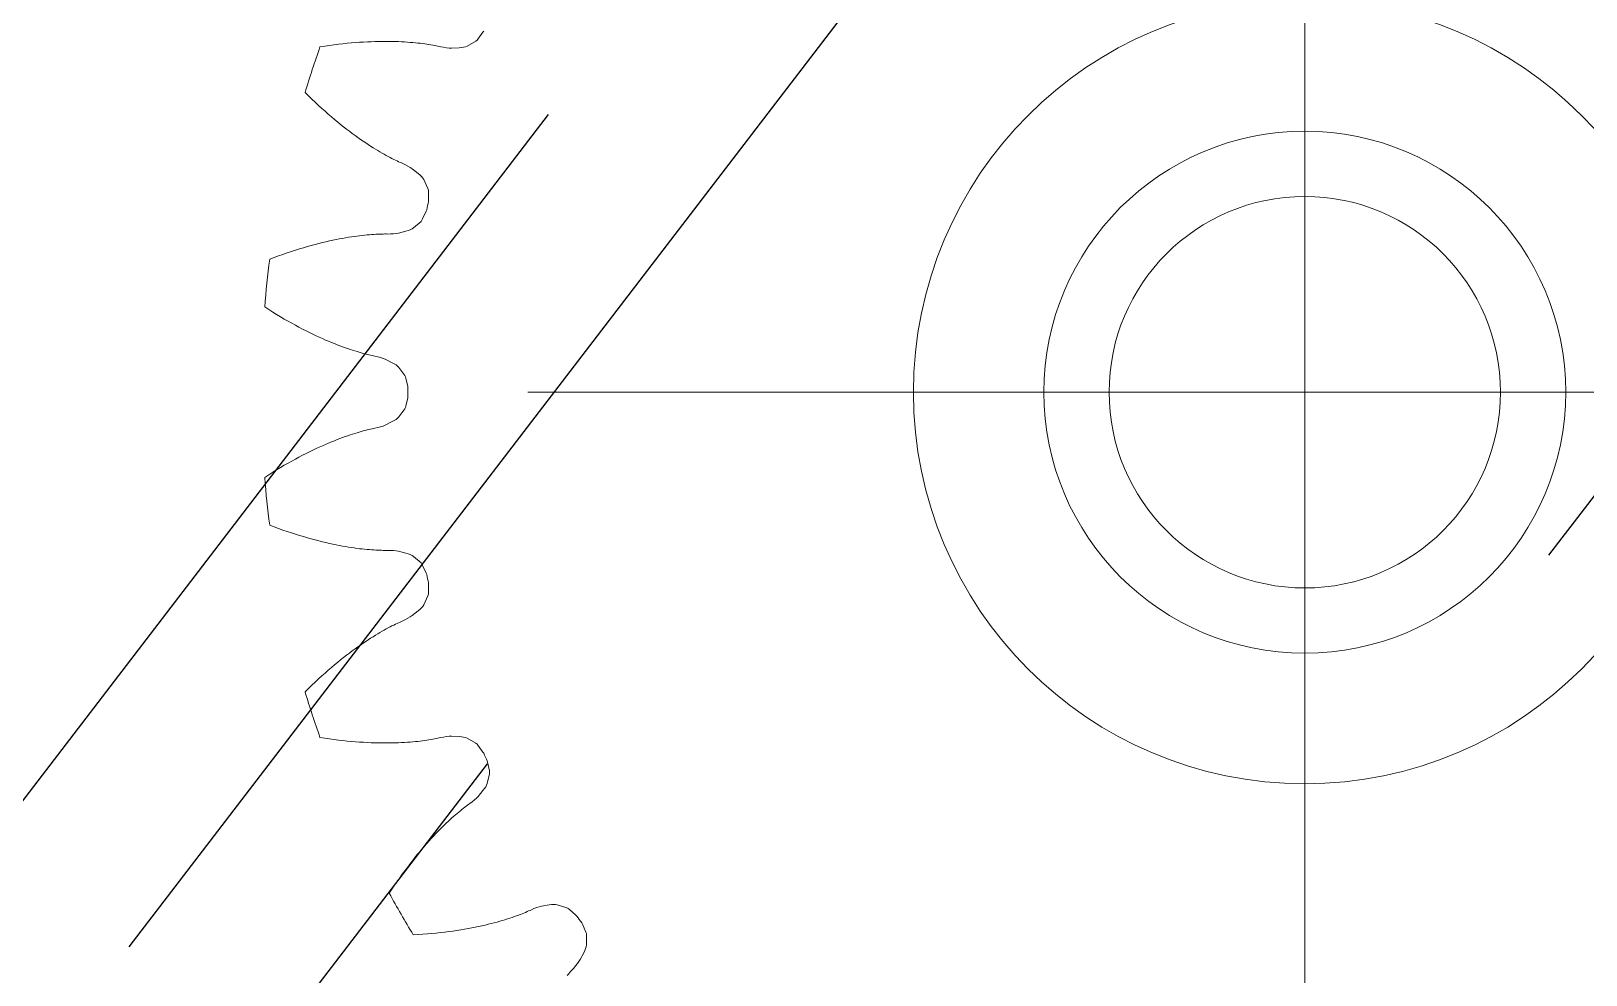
# Model space of a CAD drawing. Header units: millimetres. Extents: x 278858 to 279223, y 218711 to 219074.
# Drawn here: x 278909.74 to 278933.58, y 218911.9 to 218926.36 of the extents above; entities that cross this region are included whole.
import ezdxf

# ---------------------------------------------------------------- set-up
doc = ezdxf.new("R2010")
doc.units = ezdxf.units.MM
doc.header["$LTSCALE"] = 2
doc.layers.add('AM_4', color=3, linetype='Continuous', lineweight=25)
doc.layers.add('AM_9', color=251, linetype='Continuous', lineweight=15)

msp = doc.modelspace()

# ---------------------------------------------------------------- linework, layer by layer
at = {"layer": 'AM_4'}
for p, q in [((278948.836, 218938.971), (278933.008, 218918.329)), ((278927.069, 218932.971), (278911.241, 218912.329)), ((278917.673, 218925.084), (278901.845, 218904.442)), ((278916.733, 218915.131), (278900.905, 218894.489))]:
    msp.add_line(p, q, dxfattribs=at)
at = {"layer": 'AM_9'}
for p, q in [((278929.271, 218920.828), (278929.271, 218932.739)), ((278916.671, 218926.344), (278916.594, 218926.237)), ((278916.684, 218926.362), (278916.671, 218926.344)), ((278914.245, 218926.133), (278914.172, 218926.122)), ((278914.316, 218926.143), (278914.245, 218926.133)), ((278914.386, 218926.152), (278914.316, 218926.143)), ((278914.454, 218926.161), (278914.386, 218926.152)), ((278914.522, 218926.168), (278914.454, 218926.161)), ((278914.588, 218926.175), (278914.522, 218926.168)), ((278914.653, 218926.181), (278914.588, 218926.175)), ((278914.716, 218926.186), (278914.653, 218926.181)), ((278914.779, 218926.191), (278914.716, 218926.186)), ((278914.84, 218926.195), (278914.779, 218926.191)), ((278914.899, 218926.198), (278914.84, 218926.195)), ((278914.958, 218926.2), (278914.899, 218926.198)), ((278915.015, 218926.202), (278914.958, 218926.2)), ((278915.071, 218926.204), (278915.015, 218926.202)), ((278915.125, 218926.204), (278915.071, 218926.204)), ((278915.178, 218926.205), (278915.125, 218926.204)), ((278915.23, 218926.204), (278915.178, 218926.205)), ((278915.28, 218926.204), (278915.23, 218926.204)), ((278915.329, 218926.202), (278915.28, 218926.204)), ((278915.377, 218926.201), (278915.329, 218926.202)), ((278915.423, 218926.199), (278915.377, 218926.201)), ((278915.468, 218926.196), (278915.423, 218926.199)), ((278915.512, 218926.194), (278915.468, 218926.196)), ((278915.554, 218926.19), (278915.512, 218926.194)), ((278915.595, 218926.187), (278915.554, 218926.19)), ((278915.634, 218926.183), (278915.595, 218926.187)), ((278915.672, 218926.179), (278915.634, 218926.183)), ((278915.709, 218926.175), (278915.672, 218926.179)), ((278915.744, 218926.171), (278915.709, 218926.175)), ((278915.778, 218926.166), (278915.744, 218926.171)), ((278915.811, 218926.162), (278915.778, 218926.166)), ((278915.842, 218926.157), (278915.811, 218926.162)), ((278915.872, 218926.152), (278915.842, 218926.157)), ((278915.901, 218926.147), (278915.872, 218926.152)), ((278915.928, 218926.142), (278915.901, 218926.147)), ((278915.954, 218926.137), (278915.928, 218926.142)), ((278915.978, 218926.132), (278915.954, 218926.137)), ((278916.001, 218926.127), (278915.978, 218926.132)), ((278916.023, 218926.123), (278916.001, 218926.127)), ((278916.065, 218926.114), (278916.023, 218926.123)), ((278916.11, 218926.107), (278916.065, 218926.114)), ((278916.151, 218926.103), (278916.11, 218926.107)), ((278916.187, 218926.102), (278916.151, 218926.103)), ((278916.304, 218926.108), (278916.187, 218926.102)), ((278916.341, 218926.109), (278916.304, 218926.108)), ((278916.374, 218926.114), (278916.341, 218926.109)), ((278916.402, 218926.121), (278916.374, 218926.114)), ((278916.427, 218926.131), (278916.402, 218926.121)), ((278916.561, 218926.206), (278916.427, 218926.131)), ((278916.58, 218926.221), (278916.561, 218926.206)), ((278916.594, 218926.237), (278916.58, 218926.221)), ((278913.944, 218925.421), (278913.996, 218925.369)), ((278913.996, 218925.369), (278914.048, 218925.319)), ((278914.048, 218925.319), (278914.099, 218925.271)), ((278914.099, 218925.271), (278914.15, 218925.224)), ((278914.15, 218925.224), (278914.2, 218925.178)), ((278914.2, 218925.178), (278914.249, 218925.133)), ((278914.249, 218925.133), (278914.298, 218925.09)), ((278914.298, 218925.09), (278914.347, 218925.049)), ((278914.347, 218925.049), (278914.394, 218925.009)), ((278914.394, 218925.009), (278914.442, 218924.97)), ((278914.442, 218924.97), (278914.488, 218924.932)), ((278914.488, 218924.932), (278914.534, 218924.896)), ((278914.534, 218924.896), (278914.579, 218924.86)), ((278914.579, 218924.86), (278914.623, 218924.827)), ((278914.623, 218924.827), (278914.667, 218924.794)), ((278914.667, 218924.794), (278914.709, 218924.763)), ((278914.709, 218924.763), (278914.751, 218924.732)), ((278914.751, 218924.732), (278914.793, 218924.703)), ((278914.793, 218924.703), (278914.833, 218924.676)), ((278914.833, 218924.676), (278914.873, 218924.649)), ((278914.873, 218924.649), (278914.911, 218924.623)), ((278914.911, 218924.623), (278914.949, 218924.599)), ((278914.949, 218924.599), (278914.986, 218924.575)), ((278914.986, 218924.575), (278915.022, 218924.553)), ((278915.022, 218924.553), (278915.057, 218924.532)), ((278915.057, 218924.532), (278915.091, 218924.512)), ((278915.091, 218924.512), (278915.124, 218924.492)), ((278915.124, 218924.492), (278915.156, 218924.474)), ((278915.156, 218924.474), (278915.188, 218924.457)), ((278915.188, 218924.457), (278915.218, 218924.441)), ((278915.218, 218924.441), (278915.247, 218924.425)), ((278915.247, 218924.425), (278915.275, 218924.411)), ((278915.275, 218924.411), (278915.302, 218924.397)), ((278915.302, 218924.397), (278915.328, 218924.384)), ((278915.328, 218924.384), (278915.353, 218924.372)), ((278915.353, 218924.372), (278915.376, 218924.361)), ((278915.376, 218924.361), (278915.399, 218924.351)), ((278915.399, 218924.351), (278915.421, 218924.341)), ((278915.421, 218924.341), (278915.441, 218924.333)), ((278915.441, 218924.333), (278915.481, 218924.315)), ((278915.481, 218924.315), (278915.521, 218924.294)), ((278915.521, 218924.294), (278915.556, 218924.273)), ((278915.556, 218924.273), (278915.586, 218924.252)), ((278915.586, 218924.252), (278915.678, 218924.179)), ((278915.678, 218924.179), (278915.706, 218924.156)), ((278915.706, 218924.156), (278915.73, 218924.133)), ((278915.73, 218924.133), (278915.749, 218924.11)), ((278915.749, 218924.11), (278915.763, 218924.088)), ((278915.763, 218924.088), (278915.828, 218923.949)), ((278915.828, 218923.949), (278915.834, 218923.926)), ((278915.834, 218923.926), (278915.836, 218923.904)), ((278915.836, 218923.904), (278915.836, 218923.772)), ((278915.836, 218923.772), (278915.835, 218923.75)), ((278915.721, 218923.446), (278915.605, 218923.345)), ((278915.736, 218923.464), (278915.721, 218923.446)), ((278915.746, 218923.483), (278915.736, 218923.464)), ((278915.8, 218923.604), (278915.746, 218923.483)), ((278915.808, 218923.624), (278915.8, 218923.604)), ((278914.468, 218923.177), (278914.419, 218923.168)), ((278914.516, 218923.186), (278914.468, 218923.177)), ((278914.563, 218923.195), (278914.516, 218923.186)), ((278914.609, 218923.202), (278914.563, 218923.195)), ((278914.654, 218923.209), (278914.609, 218923.202)), ((278914.697, 218923.216), (278914.654, 218923.209)), ((278914.739, 218923.221), (278914.697, 218923.216)), ((278914.78, 218923.226), (278914.739, 218923.221)), ((278914.819, 218923.231), (278914.78, 218923.226)), ((278914.857, 218923.235), (278914.819, 218923.231)), ((278914.894, 218923.239), (278914.857, 218923.235)), ((278914.929, 218923.242), (278914.894, 218923.239)), ((278914.963, 218923.244), (278914.929, 218923.242)), ((278914.996, 218923.247), (278914.963, 218923.244)), ((278915.028, 218923.248), (278914.996, 218923.247)), ((278915.058, 218923.25), (278915.028, 218923.248)), ((278915.087, 218923.251), (278915.058, 218923.25)), ((278915.115, 218923.252), (278915.087, 218923.251)), ((278915.141, 218923.252), (278915.115, 218923.252)), ((278915.166, 218923.253), (278915.141, 218923.252)), ((278915.189, 218923.253), (278915.166, 218923.253)), ((278915.211, 218923.252), (278915.189, 218923.253)), ((278915.255, 218923.253), (278915.211, 218923.252)), ((278915.3, 218923.255), (278915.255, 218923.253)), ((278915.341, 218923.26), (278915.3, 218923.255)), ((278915.377, 218923.267), (278915.341, 218923.26)), ((278915.49, 218923.296), (278915.377, 218923.267)), ((278915.526, 218923.306), (278915.49, 218923.296)), ((278915.557, 218923.317), (278915.526, 218923.306)), ((278915.583, 218923.33), (278915.557, 218923.317)), ((278915.605, 218923.345), (278915.583, 218923.33)), ((278913.604, 218922.941), (278913.538, 218922.918)), ((278913.669, 218922.964), (278913.604, 218922.941)), ((278913.734, 218922.985), (278913.669, 218922.964)), ((278913.797, 218923.005), (278913.734, 218922.985)), ((278913.859, 218923.025), (278913.797, 218923.005)), ((278913.92, 218923.043), (278913.859, 218923.025)), ((278913.98, 218923.061), (278913.92, 218923.043)), ((278914.039, 218923.077), (278913.98, 218923.061)), ((278914.097, 218923.093), (278914.039, 218923.077)), ((278914.154, 218923.107), (278914.097, 218923.093)), ((278914.209, 218923.121), (278914.154, 218923.107)), ((278914.263, 218923.134), (278914.209, 218923.121)), ((278914.316, 218923.146), (278914.263, 218923.134)), ((278914.368, 218923.157), (278914.316, 218923.146)), ((278914.419, 218923.168), (278914.368, 218923.157)), ((278913.47, 218922.893), (278913.402, 218922.867)), ((278913.538, 218922.918), (278913.47, 218922.893)), ((278913.324, 218922.134), (278913.386, 218922.094)), ((278913.386, 218922.094), (278913.447, 218922.056)), ((278913.447, 218922.056), (278913.507, 218922.019)), ((278913.507, 218922.019), (278913.566, 218921.984)), ((278913.566, 218921.984), (278913.625, 218921.949)), ((278913.625, 218921.949), (278913.683, 218921.916)), ((278913.683, 218921.916), (278913.739, 218921.884)), ((278913.739, 218921.884), (278913.795, 218921.854)), ((278913.795, 218921.854), (278913.85, 218921.824)), ((278913.85, 218921.824), (278913.905, 218921.796)), ((278913.905, 218921.796), (278913.958, 218921.769)), ((278913.958, 218921.769), (278914.01, 218921.743)), ((278914.01, 218921.743), (278914.062, 218921.718)), ((278914.062, 218921.718), (278914.112, 218921.694)), ((278914.112, 218921.694), (278914.161, 218921.671)), ((278914.161, 218921.671), (278914.21, 218921.649)), ((278914.21, 218921.649), (278914.257, 218921.628)), ((278914.257, 218921.628), (278914.303, 218921.608)), ((278914.303, 218921.608), (278914.349, 218921.59)), ((278914.349, 218921.59), (278914.393, 218921.572)), ((278914.393, 218921.572), (278914.436, 218921.555)), ((278914.436, 218921.555), (278914.478, 218921.539)), ((278914.478, 218921.539), (278914.519, 218921.524)), ((278914.519, 218921.524), (278914.559, 218921.509)), ((278914.559, 218921.509), (278914.598, 218921.496)), ((278914.598, 218921.496), (278914.635, 218921.483)), ((278914.635, 218921.483), (278914.672, 218921.471)), ((278914.672, 218921.471), (278914.707, 218921.46)), ((278914.707, 218921.46), (278914.741, 218921.45)), ((278914.741, 218921.45), (278914.774, 218921.44)), ((278914.774, 218921.44), (278914.805, 218921.431)), ((278914.805, 218921.431), (278914.836, 218921.423)), ((278914.836, 218921.423), (278914.865, 218921.415)), ((278914.865, 218921.415), (278914.893, 218921.408)), ((278914.893, 218921.408), (278914.92, 218921.401)), ((278914.92, 218921.401), (278914.946, 218921.395)), ((278914.946, 218921.395), (278914.97, 218921.39)), ((278914.97, 218921.39), (278914.993, 218921.385)), ((278914.993, 218921.385), (278915.015, 218921.381)), ((278915.015, 218921.381), (278915.057, 218921.371)), ((278915.057, 218921.371), (278915.101, 218921.359)), ((278915.101, 218921.359), (278915.139, 218921.346)), ((278915.139, 218921.346), (278915.173, 218921.332)), ((278915.173, 218921.332), (278915.278, 218921.28)), ((278915.278, 218921.28), (278915.311, 218921.263)), ((278915.311, 218921.263), (278915.339, 218921.246)), ((278915.339, 218921.246), (278915.362, 218921.227)), ((278915.362, 218921.227), (278915.38, 218921.208)), ((278915.38, 218921.208), (278915.473, 218921.085)), ((278915.473, 218921.085), (278915.484, 218921.064)), ((278915.484, 218921.064), (278915.49, 218921.043)), ((278915.49, 218921.043), (278915.517, 218920.915)), ((278915.517, 218920.915), (278915.521, 218920.893)), ((278929.271, 218920.828), (278917.361, 218920.828)), ((278929.271, 218920.828), (278941.181, 218920.828)), ((278929.271, 218920.828), (278929.271, 218908.918)), ((278915.473, 218920.571), (278915.38, 218920.449)), ((278915.484, 218920.592), (278915.473, 218920.571)), ((278915.49, 218920.614), (278915.484, 218920.592)), ((278915.517, 218920.742), (278915.49, 218920.614)), ((278915.521, 218920.764), (278915.517, 218920.742)), ((278915.173, 218920.325), (278915.139, 218920.31)), ((278915.278, 218920.377), (278915.173, 218920.325)), ((278915.311, 218920.394), (278915.278, 218920.377)), ((278915.339, 218920.411), (278915.311, 218920.394)), ((278915.362, 218920.43), (278915.339, 218920.411)), ((278915.38, 218920.449), (278915.362, 218920.43)), ((278914.393, 218920.085), (278914.349, 218920.067)), ((278914.436, 218920.102), (278914.393, 218920.085)), ((278914.478, 218920.118), (278914.436, 218920.102)), ((278914.519, 218920.133), (278914.478, 218920.118)), ((278914.559, 218920.148), (278914.519, 218920.133)), ((278914.598, 218920.161), (278914.559, 218920.148)), ((278914.635, 218920.174), (278914.598, 218920.161)), ((278914.672, 218920.186), (278914.635, 218920.174)), ((278914.707, 218920.197), (278914.672, 218920.186)), ((278914.741, 218920.207), (278914.707, 218920.197)), ((278914.774, 218920.217), (278914.741, 218920.207)), ((278914.805, 218920.226), (278914.774, 218920.217)), ((278914.836, 218920.234), (278914.805, 218920.226)), ((278914.865, 218920.242), (278914.836, 218920.234)), ((278914.893, 218920.249), (278914.865, 218920.242)), ((278914.92, 218920.256), (278914.893, 218920.249)), ((278914.946, 218920.262), (278914.92, 218920.256)), ((278914.97, 218920.267), (278914.946, 218920.262)), ((278914.993, 218920.272), (278914.97, 218920.267)), ((278915.015, 218920.276), (278914.993, 218920.272)), ((278915.057, 218920.285), (278915.015, 218920.276)), ((278915.101, 218920.297), (278915.057, 218920.285)), ((278915.139, 218920.31), (278915.101, 218920.297)), ((278913.905, 218919.861), (278913.85, 218919.833)), ((278913.958, 218919.888), (278913.905, 218919.861)), ((278914.01, 218919.914), (278913.958, 218919.888)), ((278914.062, 218919.939), (278914.01, 218919.914)), ((278914.112, 218919.963), (278914.062, 218919.939)), ((278914.161, 218919.986), (278914.112, 218919.963)), ((278914.21, 218920.008), (278914.161, 218919.986)), ((278914.257, 218920.029), (278914.21, 218920.008)), ((278914.303, 218920.048), (278914.257, 218920.029)), ((278914.349, 218920.067), (278914.303, 218920.048)), ((278913.447, 218919.601), (278913.386, 218919.563)), ((278913.507, 218919.638), (278913.447, 218919.601)), ((278913.566, 218919.673), (278913.507, 218919.638)), ((278913.625, 218919.708), (278913.566, 218919.673)), ((278913.683, 218919.741), (278913.625, 218919.708)), ((278913.739, 218919.772), (278913.683, 218919.741)), ((278913.795, 218919.803), (278913.739, 218919.772)), ((278913.85, 218919.833), (278913.795, 218919.803)), ((278913.386, 218919.563), (278913.324, 218919.523)), ((278913.402, 218918.79), (278913.47, 218918.764)), ((278913.47, 218918.764), (278913.538, 218918.739)), ((278913.538, 218918.739), (278913.604, 218918.716)), ((278913.604, 218918.716), (278913.669, 218918.693)), ((278913.669, 218918.693), (278913.734, 218918.672)), ((278913.734, 218918.672), (278913.797, 218918.651)), ((278913.797, 218918.651), (278913.859, 218918.632)), ((278913.859, 218918.632), (278913.92, 218918.614)), ((278913.92, 218918.614), (278913.98, 218918.596)), ((278913.98, 218918.596), (278914.039, 218918.58)), ((278914.039, 218918.58), (278914.097, 218918.564)), ((278914.097, 218918.564), (278914.154, 218918.55)), ((278914.154, 218918.55), (278914.209, 218918.536)), ((278914.209, 218918.536), (278914.263, 218918.523)), ((278914.263, 218918.523), (278914.316, 218918.511)), ((278914.316, 218918.511), (278914.368, 218918.5)), ((278914.368, 218918.5), (278914.419, 218918.489)), ((278914.419, 218918.489), (278914.468, 218918.479)), ((278914.468, 218918.479), (278914.516, 218918.47)), ((278914.516, 218918.47), (278914.563, 218918.462)), ((278914.563, 218918.462), (278914.609, 218918.455)), ((278914.609, 218918.455), (278914.654, 218918.448)), ((278914.654, 218918.448), (278914.697, 218918.441)), ((278914.697, 218918.441), (278914.739, 218918.435)), ((278914.739, 218918.435), (278914.78, 218918.43)), ((278914.78, 218918.43), (278914.819, 218918.426)), ((278914.819, 218918.426), (278914.857, 218918.422)), ((278914.857, 218918.422), (278914.894, 218918.418)), ((278914.894, 218918.418), (278914.929, 218918.415)), ((278914.929, 218918.415), (278914.963, 218918.412)), ((278914.963, 218918.412), (278914.996, 218918.41)), ((278914.996, 218918.41), (278915.028, 218918.408)), ((278915.028, 218918.408), (278915.058, 218918.407)), ((278915.058, 218918.407), (278915.087, 218918.406)), ((278915.087, 218918.406), (278915.115, 218918.405)), ((278915.115, 218918.405), (278915.141, 218918.404)), ((278915.141, 218918.404), (278915.166, 218918.404)), ((278915.189, 218918.404), (278915.211, 218918.404)), ((278915.211, 218918.404), (278915.255, 218918.404)), ((278915.166, 218918.404), (278915.189, 218918.404)), ((278915.255, 218918.404), (278915.3, 218918.402)), ((278915.3, 218918.402), (278915.341, 218918.397)), ((278915.341, 218918.397), (278915.377, 218918.39)), ((278915.377, 218918.39), (278915.49, 218918.361)), ((278915.49, 218918.361), (278915.526, 218918.351)), ((278915.526, 218918.351), (278915.557, 218918.34)), ((278915.557, 218918.34), (278915.583, 218918.327)), ((278915.583, 218918.327), (278915.605, 218918.312)), ((278915.605, 218918.312), (278915.721, 218918.211)), ((278915.721, 218918.211), (278915.736, 218918.193)), ((278915.736, 218918.193), (278915.746, 218918.173)), ((278915.746, 218918.173), (278915.8, 218918.053)), ((278915.8, 218918.053), (278915.808, 218918.032)), ((278915.828, 218917.708), (278915.763, 218917.569)), ((278915.834, 218917.731), (278915.828, 218917.708)), ((278915.836, 218917.753), (278915.834, 218917.731)), ((278915.835, 218917.907), (278915.836, 218917.885)), ((278915.836, 218917.885), (278915.836, 218917.753)), ((278915.678, 218917.478), (278915.586, 218917.405)), ((278915.706, 218917.501), (278915.678, 218917.478)), ((278915.73, 218917.524), (278915.706, 218917.501)), ((278915.749, 218917.546), (278915.73, 218917.524)), ((278915.763, 218917.569), (278915.749, 218917.546)), ((278915.218, 218917.216), (278915.188, 218917.2)), ((278915.247, 218917.232), (278915.218, 218917.216)), ((278915.275, 218917.246), (278915.247, 218917.232)), ((278915.302, 218917.26), (278915.275, 218917.246)), ((278915.328, 218917.272), (278915.302, 218917.26)), ((278915.353, 218917.284), (278915.328, 218917.272)), ((278915.376, 218917.295), (278915.353, 218917.284)), ((278915.399, 218917.306), (278915.376, 218917.295)), ((278915.421, 218917.315), (278915.399, 218917.306)), ((278915.441, 218917.324), (278915.421, 218917.315)), ((278915.481, 218917.342), (278915.441, 218917.324)), ((278915.521, 218917.363), (278915.481, 218917.342)), ((278915.556, 218917.384), (278915.521, 218917.363)), ((278915.586, 218917.405), (278915.556, 218917.384)), ((278914.833, 218916.981), (278914.793, 218916.953)), ((278914.873, 218917.008), (278914.833, 218916.981)), ((278914.911, 218917.034), (278914.873, 218917.008)), ((278914.949, 218917.058), (278914.911, 218917.034)), ((278914.986, 218917.081), (278914.949, 218917.058)), ((278915.022, 218917.104), (278914.986, 218917.081)), ((278915.057, 218917.125), (278915.022, 218917.104)), ((278915.091, 218917.145), (278915.057, 218917.125)), ((278915.124, 218917.164), (278915.091, 218917.145)), ((278915.156, 218917.183), (278915.124, 218917.164)), ((278915.188, 218917.2), (278915.156, 218917.183)), ((278914.534, 218916.761), (278914.488, 218916.725)), ((278914.579, 218916.796), (278914.534, 218916.761)), ((278914.623, 218916.83), (278914.579, 218916.796)), ((278914.667, 218916.863), (278914.623, 218916.83)), ((278914.709, 218916.894), (278914.667, 218916.863)), ((278914.751, 218916.924), (278914.709, 218916.894)), ((278914.793, 218916.953), (278914.751, 218916.924)), ((278914.249, 218916.523), (278914.2, 218916.479)), ((278914.298, 218916.566), (278914.249, 218916.523)), ((278914.347, 218916.608), (278914.298, 218916.566)), ((278914.394, 218916.648), (278914.347, 218916.608)), ((278914.442, 218916.687), (278914.394, 218916.648)), ((278914.488, 218916.725), (278914.442, 218916.687)), ((278913.996, 218916.288), (278913.944, 218916.236)), ((278914.048, 218916.338), (278913.996, 218916.288)), ((278914.099, 218916.386), (278914.048, 218916.338)), ((278914.15, 218916.433), (278914.099, 218916.386)), ((278914.2, 218916.479), (278914.15, 218916.433)), ((278916.065, 218915.543), (278916.11, 218915.55)), ((278916.11, 218915.55), (278916.151, 218915.554)), ((278916.151, 218915.554), (278916.187, 218915.555)), ((278916.187, 218915.555), (278916.304, 218915.549)), ((278916.304, 218915.549), (278916.341, 218915.547)), ((278916.341, 218915.547), (278916.374, 218915.543)), ((278914.172, 218915.535), (278914.245, 218915.524)), ((278914.245, 218915.524), (278914.316, 218915.514)), ((278914.316, 218915.514), (278914.386, 218915.504)), ((278914.386, 218915.504), (278914.454, 218915.496)), ((278914.454, 218915.496), (278914.522, 218915.489)), ((278914.522, 218915.489), (278914.588, 218915.482)), ((278914.588, 218915.482), (278914.653, 218915.476)), ((278914.653, 218915.476), (278914.716, 218915.47)), ((278914.716, 218915.47), (278914.779, 218915.466)), ((278914.779, 218915.466), (278914.84, 218915.462)), ((278914.84, 218915.462), (278914.899, 218915.459)), ((278914.899, 218915.459), (278914.958, 218915.456)), ((278914.958, 218915.456), (278915.015, 218915.454)), ((278915.015, 218915.454), (278915.071, 218915.453)), ((278915.071, 218915.453), (278915.125, 218915.452)), ((278915.125, 218915.452), (278915.178, 218915.452)), ((278915.178, 218915.452), (278915.23, 218915.452)), ((278915.23, 218915.452), (278915.28, 218915.453)), ((278915.28, 218915.453), (278915.329, 218915.454)), ((278915.329, 218915.454), (278915.377, 218915.456)), ((278915.377, 218915.456), (278915.423, 218915.458)), ((278915.423, 218915.458), (278915.468, 218915.46)), ((278915.468, 218915.46), (278915.512, 218915.463)), ((278915.512, 218915.463), (278915.554, 218915.466)), ((278915.554, 218915.466), (278915.595, 218915.47)), ((278915.595, 218915.47), (278915.634, 218915.473)), ((278915.634, 218915.473), (278915.672, 218915.477)), ((278915.672, 218915.477), (278915.709, 218915.482)), ((278915.709, 218915.482), (278915.744, 218915.486)), ((278915.744, 218915.486), (278915.778, 218915.49)), ((278915.778, 218915.49), (278915.811, 218915.495)), ((278915.811, 218915.495), (278915.842, 218915.5)), ((278915.842, 218915.5), (278915.872, 218915.505)), ((278915.872, 218915.505), (278915.901, 218915.51)), ((278915.901, 218915.51), (278915.928, 218915.515)), ((278915.928, 218915.515), (278915.954, 218915.52)), ((278915.954, 218915.52), (278915.978, 218915.525)), ((278915.978, 218915.525), (278916.001, 218915.529)), ((278916.001, 218915.529), (278916.023, 218915.534)), ((278916.023, 218915.534), (278916.065, 218915.543)), ((278916.374, 218915.543), (278916.402, 218915.535)), ((278916.402, 218915.535), (278916.427, 218915.525)), ((278916.427, 218915.525), (278916.561, 218915.451)), ((278916.561, 218915.451), (278916.58, 218915.436)), ((278916.58, 218915.436), (278916.594, 218915.419)), ((278916.594, 218915.419), (278916.671, 218915.313)), ((278916.671, 218915.313), (278916.684, 218915.294)), ((278916.736, 218915.177), (278916.742, 218915.156)), ((278916.742, 218915.156), (278916.769, 218915.027)), ((278916.736, 218914.831), (278916.727, 218914.807)), ((278916.77, 218914.981), (278916.736, 218914.831)), ((278916.769, 218915.027), (278916.772, 218915.005)), ((278916.772, 218915.005), (278916.77, 218914.981)), ((278916.572, 218914.607), (278916.542, 218914.58)), ((278916.597, 218914.634), (278916.572, 218914.607)), ((278916.671, 218914.725), (278916.597, 218914.634)), ((278916.695, 218914.753), (278916.671, 218914.725)), ((278916.713, 218914.781), (278916.695, 218914.753)), ((278916.727, 218914.807), (278916.713, 218914.781)), ((278916.276, 218914.373), (278916.25, 218914.351)), ((278916.301, 218914.394), (278916.276, 218914.373)), ((278916.326, 218914.414), (278916.301, 218914.394)), ((278916.349, 218914.433), (278916.326, 218914.414)), ((278916.372, 218914.451), (278916.349, 218914.433)), ((278916.394, 218914.468), (278916.372, 218914.451)), ((278916.415, 218914.484), (278916.394, 218914.468)), ((278916.435, 218914.499), (278916.415, 218914.484)), ((278916.454, 218914.512), (278916.435, 218914.499)), ((278916.472, 218914.525), (278916.454, 218914.512)), ((278916.507, 218914.551), (278916.472, 218914.525)), ((278916.542, 218914.58), (278916.507, 218914.551)), ((278916.014, 218914.131), (278915.982, 218914.098)), ((278916.046, 218914.163), (278916.014, 218914.131)), ((278916.077, 218914.193), (278916.046, 218914.163)), ((278916.108, 218914.222), (278916.077, 218914.193)), ((278916.138, 218914.251), (278916.108, 218914.222)), ((278916.167, 218914.277), (278916.138, 218914.251)), ((278916.195, 218914.303), (278916.167, 218914.277)), ((278916.223, 218914.328), (278916.195, 218914.303)), ((278916.25, 218914.351), (278916.223, 218914.328)), ((278915.81, 218913.913), (278915.774, 218913.872)), ((278915.846, 218913.953), (278915.81, 218913.913)), ((278915.88, 218913.991), (278915.846, 218913.953)), ((278915.915, 218914.028), (278915.88, 218913.991)), ((278915.948, 218914.063), (278915.915, 218914.028)), ((278915.982, 218914.098), (278915.948, 218914.063)), ((278915.589, 218913.647), (278915.55, 218913.597)), ((278915.627, 218913.695), (278915.589, 218913.647)), ((278915.664, 218913.741), (278915.627, 218913.695)), ((278915.701, 218913.786), (278915.664, 218913.741)), ((278915.738, 218913.83), (278915.701, 218913.786)), ((278915.774, 218913.872), (278915.738, 218913.83)), ((278915.433, 218913.441), (278915.394, 218913.385)), ((278915.473, 218913.494), (278915.433, 218913.441)), ((278915.512, 218913.546), (278915.473, 218913.494)), ((278915.55, 218913.597), (278915.512, 218913.546)), ((278915.274, 218913.211), (278915.234, 218913.15)), ((278915.314, 218913.271), (278915.274, 218913.211)), ((278915.354, 218913.329), (278915.314, 218913.271)), ((278915.394, 218913.385), (278915.354, 218913.329)), ((278917.453, 218912.913), (278917.495, 218912.929)), ((278917.495, 218912.929), (278917.534, 218912.941)), ((278917.534, 218912.941), (278917.57, 218912.95)), ((278917.57, 218912.95), (278917.685, 218912.969)), ((278917.685, 218912.969), (278917.721, 218912.974)), ((278917.721, 218912.974), (278917.754, 218912.977)), ((278917.754, 218912.977), (278917.784, 218912.975)), ((278917.784, 218912.975), (278917.81, 218912.971)), ((278917.81, 218912.971), (278917.957, 218912.926)), ((278917.957, 218912.926), (278917.978, 218912.915)), ((278916.751, 218912.673), (278916.797, 218912.685)), ((278916.797, 218912.685), (278916.842, 218912.696)), ((278916.842, 218912.696), (278916.886, 218912.708)), ((278916.886, 218912.708), (278916.928, 218912.72)), ((278916.928, 218912.72), (278916.969, 218912.732)), ((278916.969, 218912.732), (278917.008, 218912.743)), ((278917.008, 218912.743), (278917.046, 218912.755)), ((278917.046, 218912.755), (278917.082, 218912.767)), ((278917.082, 218912.767), (278917.117, 218912.779)), ((278917.117, 218912.779), (278917.151, 218912.79)), ((278917.151, 218912.79), (278917.183, 218912.802)), ((278917.183, 218912.802), (278917.214, 218912.813)), ((278917.214, 218912.813), (278917.244, 218912.824)), ((278917.244, 218912.824), (278917.272, 218912.835)), ((278917.272, 218912.835), (278917.299, 218912.846)), ((278917.299, 218912.846), (278917.324, 218912.856)), ((278917.324, 218912.856), (278917.348, 218912.867)), ((278917.348, 218912.867), (278917.371, 218912.877)), ((278917.371, 218912.877), (278917.393, 218912.886)), ((278917.393, 218912.886), (278917.413, 218912.895)), ((278917.413, 218912.895), (278917.453, 218912.913)), ((278917.978, 218912.915), (278917.996, 218912.902)), ((278917.996, 218912.902), (278918.094, 218912.814)), ((278918.094, 218912.814), (278918.109, 218912.798)), ((278918.185, 218912.695), (278918.195, 218912.675)), ((278915.603, 218912.511), (278915.676, 218912.516)), ((278915.676, 218912.516), (278915.747, 218912.52)), ((278915.747, 218912.52), (278915.818, 218912.526)), ((278915.818, 218912.526), (278915.887, 218912.532)), ((278915.887, 218912.532), (278915.954, 218912.539)), ((278915.954, 218912.539), (278916.02, 218912.546)), ((278916.02, 218912.546), (278916.085, 218912.553)), ((278916.085, 218912.553), (278916.148, 218912.561)), ((278916.148, 218912.561), (278916.21, 218912.57)), ((278916.21, 218912.57), (278916.271, 218912.579)), ((278916.271, 218912.579), (278916.33, 218912.588)), ((278916.33, 218912.588), (278916.387, 218912.598)), ((278916.387, 218912.598), (278916.444, 218912.608)), ((278916.444, 218912.608), (278916.498, 218912.618)), ((278916.498, 218912.618), (278916.552, 218912.629)), ((278916.552, 218912.629), (278916.604, 218912.639)), ((278916.604, 218912.639), (278916.654, 218912.65)), ((278916.654, 218912.65), (278916.703, 218912.662)), ((278916.703, 218912.662), (278916.751, 218912.673)), ((278918.195, 218912.675), (278918.248, 218912.554)), ((278918.248, 218912.554), (278918.256, 218912.533)), ((278918.256, 218912.533), (278918.259, 218912.51)), ((278918.259, 218912.51), (278918.256, 218912.356)), ((278918.216, 218912.238), (278918.162, 218912.135)), ((278918.232, 218912.271), (278918.216, 218912.238)), ((278918.245, 218912.302), (278918.232, 218912.271)), ((278918.253, 218912.33), (278918.245, 218912.302)), ((278918.256, 218912.356), (278918.253, 218912.33)), ((278918.031, 218911.968), (278918.015, 218911.949)), ((278918.047, 218911.986), (278918.031, 218911.968)), ((278918.062, 218912.002), (278918.047, 218911.986)), ((278918.091, 218912.034), (278918.062, 218912.002)), ((278918.119, 218912.07), (278918.091, 218912.034)), ((278918.143, 218912.103), (278918.119, 218912.07)), ((278918.162, 218912.135), (278918.143, 218912.103)), ((278917.98, 218911.909), (278917.961, 218911.886)), ((278917.998, 218911.93), (278917.98, 218911.909)), ((278918.015, 218911.949), (278917.998, 218911.93))]:
    msp.add_line(p, q, dxfattribs=at)
for radius in [6, 4, 3]:
    msp.add_circle((278929.271, 218920.828), radius, dxfattribs=at)
for radius, start, end in [(16, 160.6796, 163.3204), (13.75, 167.7326, 168.2674), (16, 172.6796, 175.3204), (13.75, 179.7326, 180.2674), (16, 184.6796, 187.3204), (13.75, 191.7326, 192.2674), (16, 196.6796, 199.3204), (13.75, 203.7326, 204.2674), (16, 208.6796, 211.3204), (13.75, 215.7326, 216.2674)]:
    msp.add_arc((278929.271, 218920.828), radius, start, end, dxfattribs=at)

doc.saveas('drawing.dxf')
